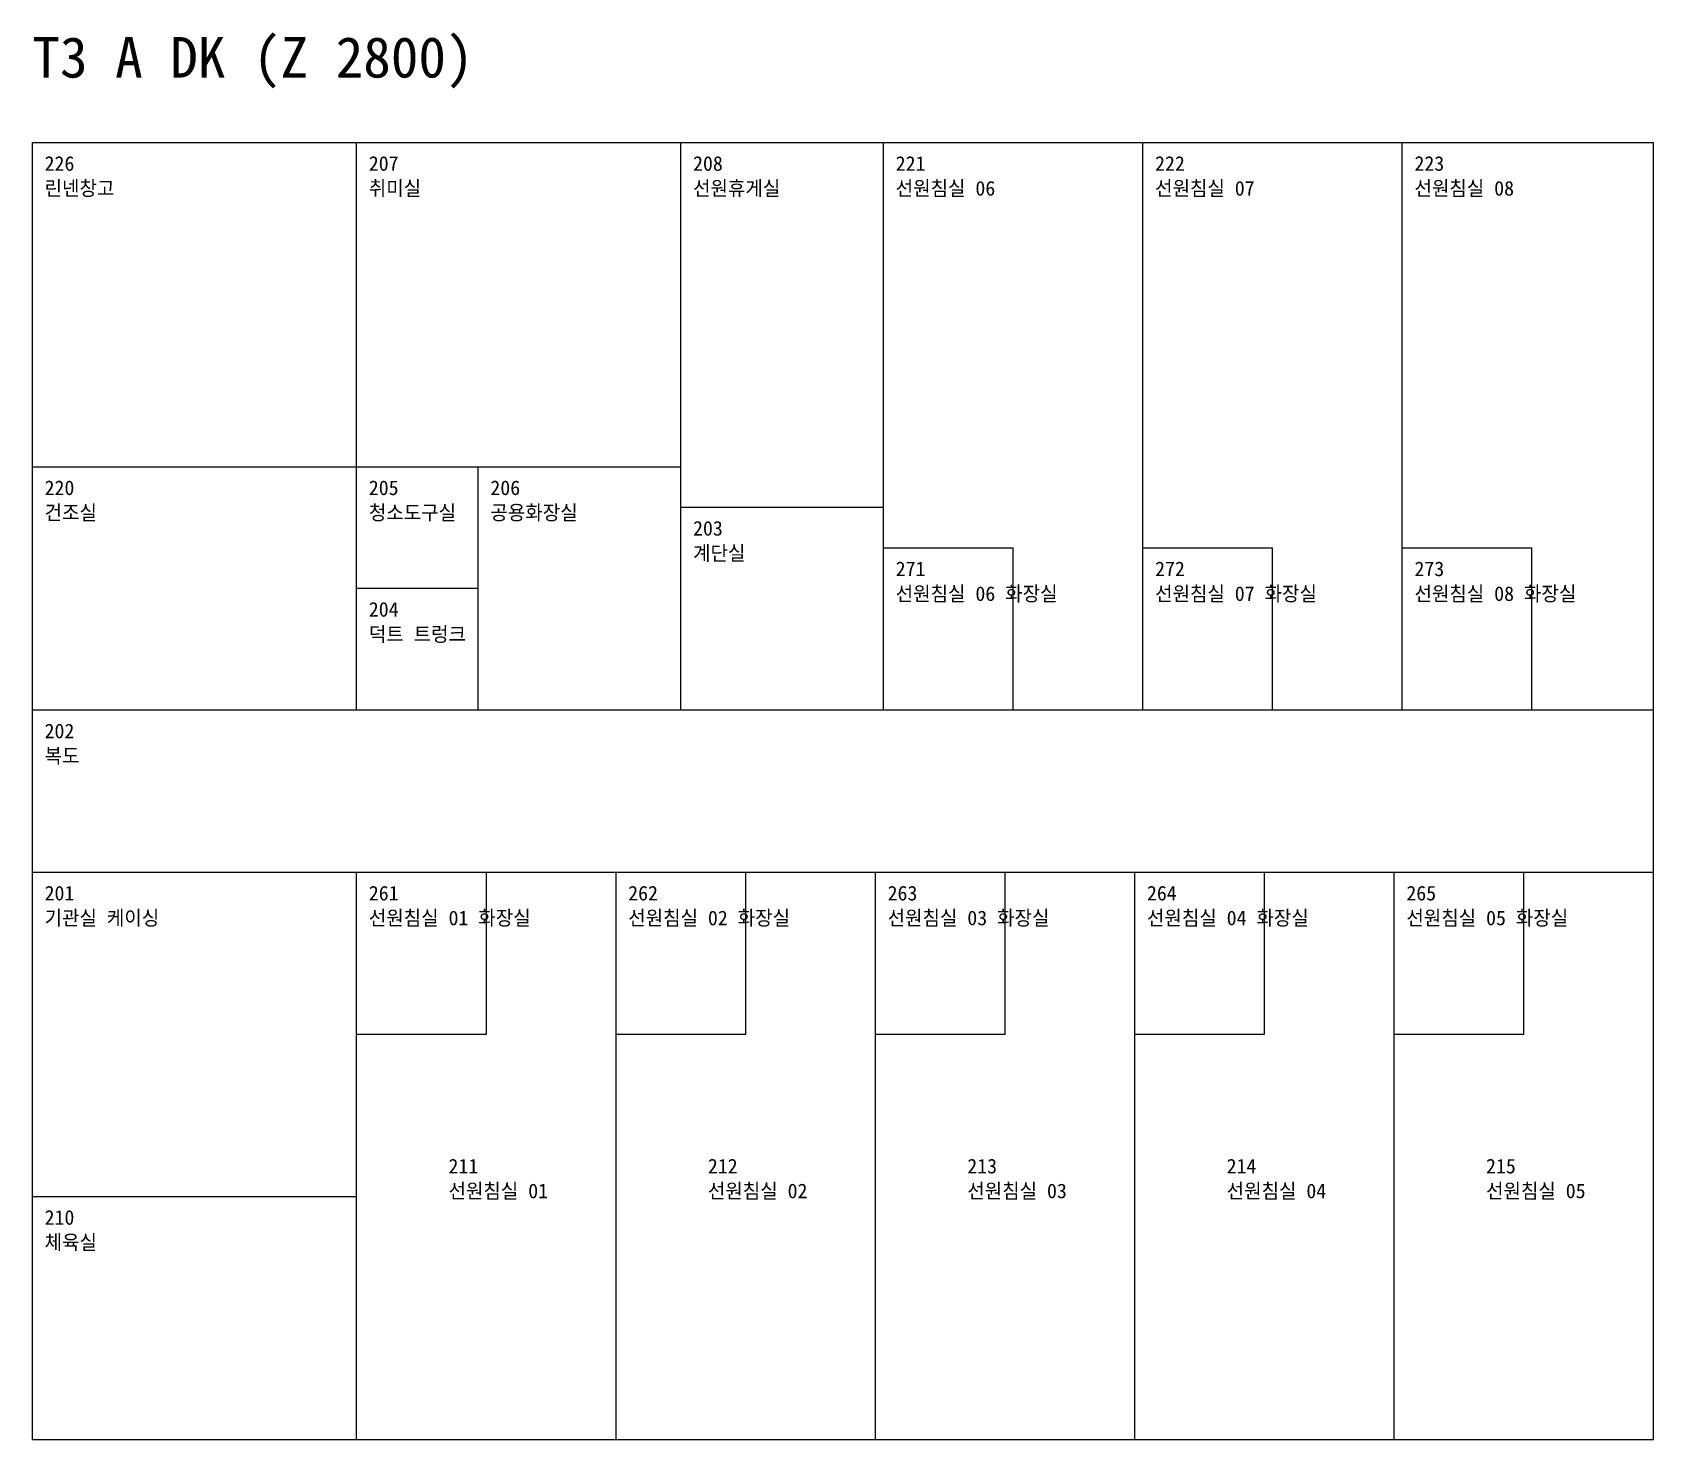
# Model space of a CAD drawing. Header units: millimetres. Extents: x 0 to 20000, y 0 to 17356.
import ezdxf

# ---------------------------------------------------------------- set-up
doc = ezdxf.new("R2010")
doc.units = ezdxf.units.MM
for name, color, linetype in [('DECK_OUTLINE', 7, 'CONTINUOUS'), ('ROOM', 3, 'CONTINUOUS'), ('ROOM_NAME', 5, 'CONTINUOUS'), ('ROOM_NO', 1, 'CONTINUOUS'), ('TITLE', 2, 'CONTINUOUS')]:
    doc.layers.add(name, color=color, linetype=linetype)

msp = doc.modelspace()

# ---------------------------------------------------------------- linework, layer by layer
at = {"layer": 'DECK_OUTLINE'}
for p, q in [((0, 16000), (20000, 16000)), ((0, 0), (0, 16000)), ((20000, 0), (20000, 16000)), ((0, 0), (20000, 0))]:
    msp.add_line(p, q, dxfattribs=at)
at = {"layer": 'ROOM'}
for p, q in [((4000, 9000), (4000, 16000)), ((8000, 9000), (8000, 16000)), ((10500, 9000), (10500, 16000)), ((13700, 9000), (13700, 16000)), ((16900, 9000), (16900, 16000)), ((0, 12000), (8000, 12000)), ((5500, 9000), (5500, 12000)), ((8000, 11500), (10500, 11500)), ((10500, 11000), (12100, 11000)), ((12100, 9000), (12100, 11000)), ((13700, 11000), (15300, 11000)), ((15300, 9000), (15300, 11000)), ((16900, 11000), (18500, 11000)), ((18500, 9000), (18500, 11000)), ((4000, 10500), (5500, 10500)), ((0, 9000), (20000, 9000)), ((0, 7000), (20000, 7000)), ((4000, 0), (4000, 7000)), ((5600, 5000), (5600, 7000)), ((7200, 0), (7200, 7000)), ((8800, 5000), (8800, 7000)), ((10400, 0), (10400, 7000)), ((12000, 5000), (12000, 7000)), ((13600, 0), (13600, 7000)), ((15200, 5000), (15200, 7000)), ((16800, 0), (16800, 7000)), ((18400, 5000), (18400, 7000)), ((4000, 5000), (5600, 5000)), ((7200, 5000), (8800, 5000)), ((10400, 5000), (12000, 5000)), ((13600, 5000), (15200, 5000)), ((16800, 5000), (18400, 5000)), ((0, 3000), (4000, 3000))]:
    msp.add_line(p, q, dxfattribs=at)

# ---------------------------------------------------------------- texts
at = {"layer": 'ROOM_NAME'}
for s, p in [('린넨창고', (150, 15344)), ('취미실', (4150, 15344)), ('선원휴게실', (8150, 15344)), ('선원침실 06', (10650, 15344)), ('선원침실 07', (13850, 15344)), ('선원침실 08', (17050, 15344)), ('건조실', (150, 11344)), ('청소도구실', (4150, 11344)), ('공용화장실', (5650, 11344)), ('계단실', (8150, 10844)), ('선원침실 06 화장실', (10650, 10344)), ('선원침실 07 화장실', (13850, 10344)), ('선원침실 08 화장실', (17050, 10344)), ('덕트 트렁크', (4150, 9844)), ('복도', (150, 8344)), ('기관실 케이싱', (150, 6344)), ('선원침실 01 화장실', (4150, 6344)), ('선원침실 02 화장실', (7350, 6344)), ('선원침실 03 화장실', (10550, 6344)), ('선원침실 04 화장실', (13750, 6344)), ('선원침실 05 화장실', (16950, 6344)), ('선원침실 01', (5133, 2977)), ('선원침실 02', (8333, 2977)), ('선원침실 03', (11533, 2977)), ('선원침실 04', (14733, 2977)), ('선원침실 05', (17933, 2977)), ('체육실', (150, 2344))]:
    msp.add_text(s, height=180, dxfattribs=at).set_placement(p)
at = {"layer": 'ROOM_NO'}
for s, p in [('226', (150, 15650)), ('207', (4150, 15650)), ('208', (8150, 15650)), ('221', (10650, 15650)), ('222', (13850, 15650)), ('223', (17050, 15650)), ('220', (150, 11650)), ('205', (4150, 11650)), ('206', (5650, 11650)), ('203', (8150, 11150)), ('271', (10650, 10650)), ('272', (13850, 10650)), ('273', (17050, 10650)), ('204', (4150, 10150)), ('202', (150, 8650)), ('201', (150, 6650)), ('261', (4150, 6650)), ('262', (7350, 6650)), ('263', (10550, 6650)), ('264', (13750, 6650)), ('265', (16950, 6650)), ('211', (5133, 3283)), ('212', (8333, 3283)), ('213', (11533, 3283)), ('214', (14733, 3283)), ('215', (17933, 3283)), ('210', (150, 2650))]:
    msp.add_text(s, height=180, dxfattribs=at).set_placement(p)
at = {"layer": 'TITLE'}
msp.add_text('T3 A DK (Z 2800)', height=500, dxfattribs=at).set_placement((0, 16800))

doc.saveas('drawing.dxf')
